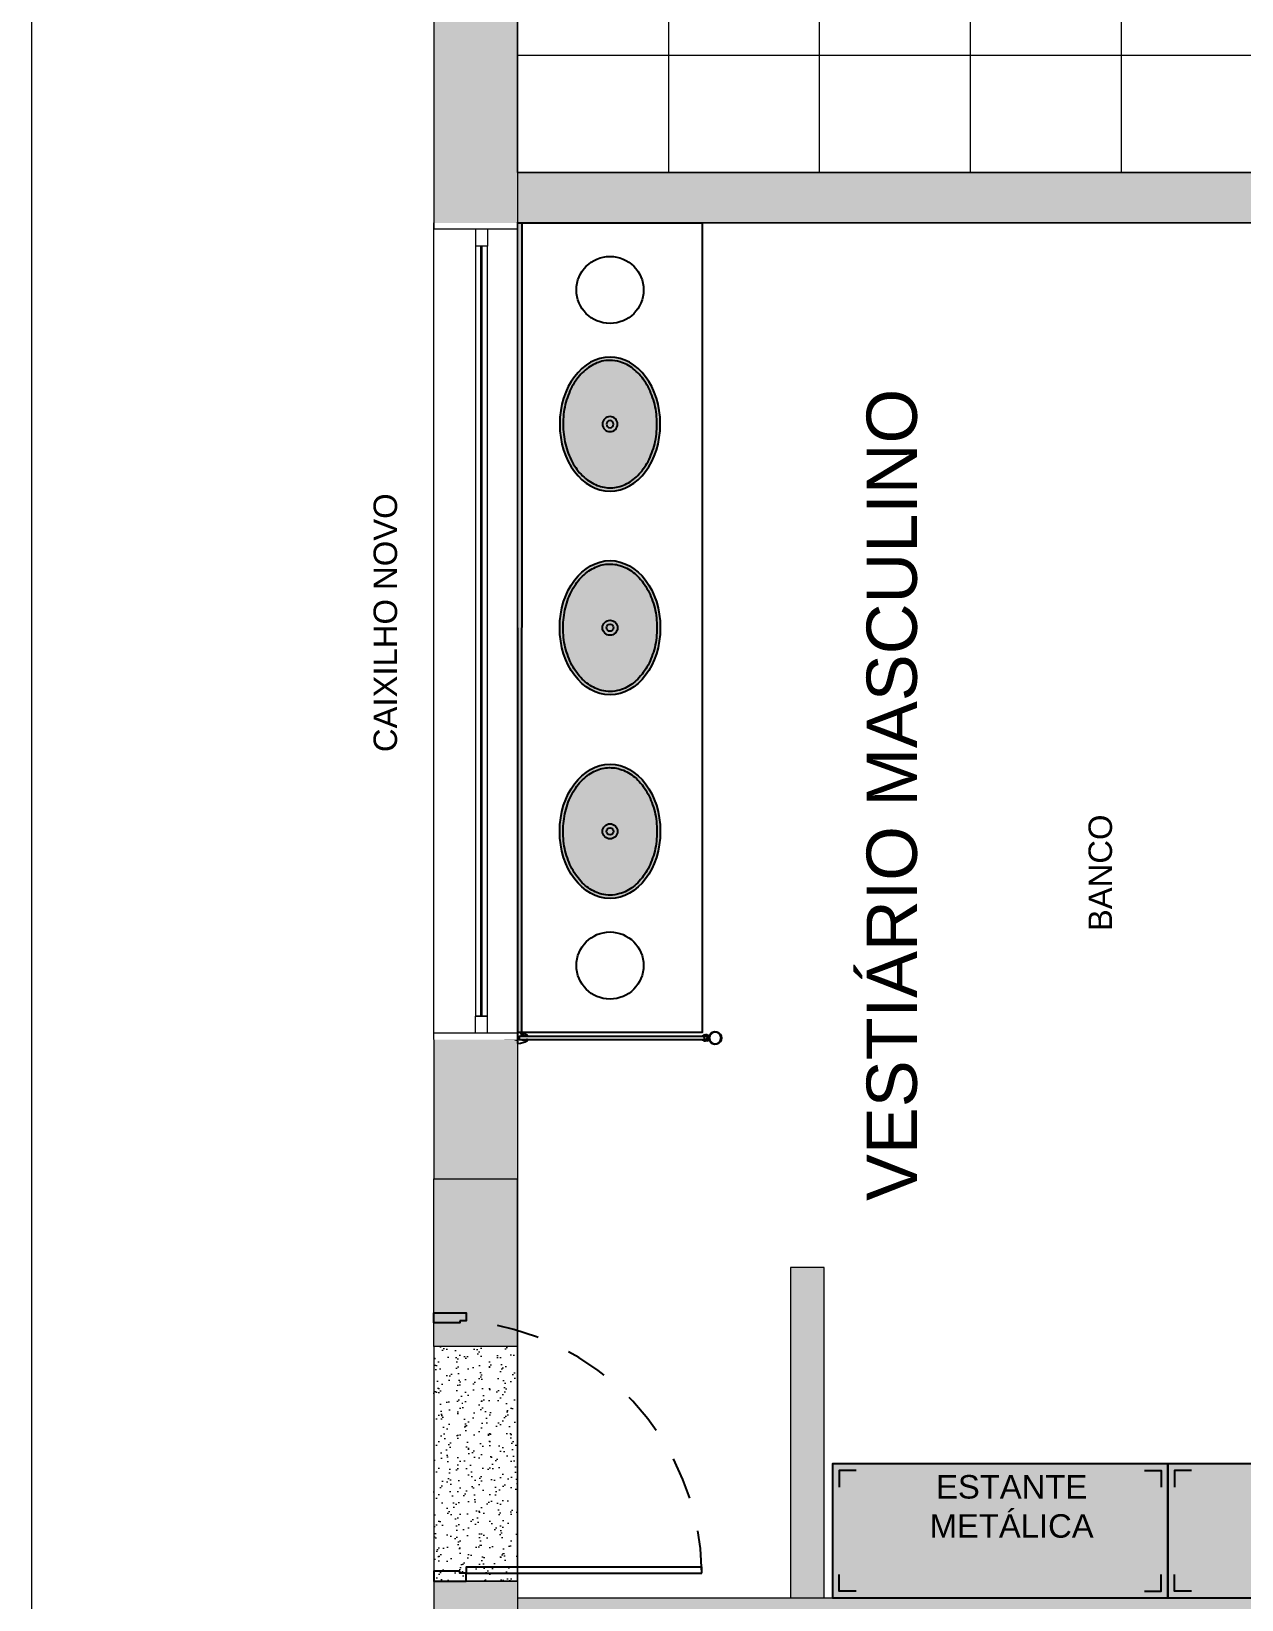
# Model space of a CAD drawing. Header units: metres. Extents: x 512 to 829, y -209 to 245.
# Drawn here: x 805.48 to 809.088, y -97.204 to -92.528 of the extents above; entities that cross this region are included whole.
import ezdxf

# ---------------------------------------------------------------- set-up
doc = ezdxf.new("R2010")
doc.units = ezdxf.units.M
doc.header["$LTSCALE"] = 0.508
doc.set_wipeout_variables(frame=1)
doc.linetypes.add('HIDDEN', pattern=[0.375, 0.25, -0.125])
doc.layers.get('0').update_dxf_attribs({"lineweight": 15})
for name, color, linetype in [('ARQ-ACAB', 1, 'Continuous'), ('ARQ-BANCADA', 2, 'Continuous'), ('ARQ-DIV', 2, 'Continuous'), ('MB-ARQ-MOBILIÁRIO 02', 2, 'Continuous'), ('MB-ARQ-MOBILIÁRIO-EQUIPAMENTO-HATCH', 253, 'Continuous'), ('MB-ARQ-MOBILIÁRIO-TEXTO 1', 1, 'Continuous'), ('MB-ARQ-PORTA-PROJEÇÃO ABERTURA', 1, 'HIDDEN'), ('MB-ARQ-SANITÁRIO-HATCH', 255, 'Continuous'), ('MB-ARQ-SANITÁRIO-LOUÇA EXISTENTE', 21, 'Continuous'), ('MB-ARQ-SANITÁRIO-PORTA', 2, 'Continuous'), ('Piso', 4, 'Continuous')]:
    doc.layers.add(name, color=color, linetype=linetype)
for name, color, linetype, lineweight in [('ARQ-HATCH', 7, 'Continuous', 15), ('Hachura', 251, 'Continuous', 0), ('None', 7, 'Continuous', 5), ('TEXTO', 7, 'Continuous', 15)]:
    doc.layers.add(name, color=color, linetype=linetype, lineweight=lineweight)
doc.styles.add('Arial', font='arial.ttf')
doc.styles.add('MB', font='arial.ttf')

# ---------------------------------------------------------------- blocks, each defined once
blk = doc.blocks.new('PORTA BAN 60CM')
for points in [[(-0.024, 0.7996), (-0.042, 0.7996), (-0.042, 0.096), (-0.024, 0.096)], [(-0.776, 0.078), (-0.77, 0.078), (-0.77, 0), (-0.8, 0), (-0.8, 0.096), (-0.776, 0.096)], [(-0.03, 0.078), (-0.03, 0), (0, 0), (0, 0.096), (-0.024, 0.096), (-0.024, 0.078)]]:
    blk.add_lwpolyline(points, close=True)
at = {"layer": 'MB-ARQ-PORTA-PROJEÇÃO ABERTURA'}
blk.add_arc((-0.0143, 0.0356), 0.7641, 90.7284, 175.466, dxfattribs=at)
blk = doc.blocks.new('estante')
h = blk.add_hatch(color=0)
h.dxf.hatch_style = 1
h.paths.add_polyline_path([(-0.08, 0), (0.92, 0), (0.92, 0.4), (-0.08, 0.4)])
at = {"layer": 'MB-ARQ-MOBILIÁRIO 02'}
blk.add_lwpolyline([(-0.08, 0), (0.92, 0), (0.92, 0.4), (-0.08, 0.4)], close=True, dxfattribs=at)
at = {"layer": 'MB-ARQ-MOBILIÁRIO 02', "color": 250}
for points in [[(-0.01, 0.38), (-0.06, 0.38), (-0.06, 0.33)], [(0.85, 0.38), (0.9, 0.38), (0.9, 0.33)], [(-0.01, 0.02), (-0.06, 0.02), (-0.06, 0.07)], [(0.85, 0.02), (0.9, 0.02), (0.9, 0.07)]]:
    blk.add_lwpolyline(points, dxfattribs=at)
blk = doc.blocks.new('CD-710')
for p, q in [((-0.0193, 0.005), (0.0007, 0.005)), ((-0.0098, 0.007), (-0.0173, 0.007)), ((-0.0093, 0.0065), (-0.0098, 0.007)), ((-0.0088, 0.007), (-0.0093, 0.0065)), ((-0.0006, 0.007), (-0.0088, 0.007)), ((0.0007, -0.005), (-0.0193, -0.005)), ((-0.0173, -0.007), (-0.0098, -0.007)), ((-0.0098, -0.007), (-0.0093, -0.0065)), ((-0.0093, -0.0065), (-0.0088, -0.007)), ((-0.0088, -0.007), (-0.0006, -0.007))]:
    blk.add_line(p, q)
blk.add_circle((0.0191, 0), 0.0175)
for centre, radius, start, end in [((-0.0173, 0.005), 0.002, 90, 180), ((-0.0006, 0.01), 0.003, 270, 333.0306), ((0.0191, 0), 0.0191, 164.7835, 195.2165), ((0.0191, 0), 0.0191, 206.9694, 153.0306), ((-0.0173, -0.005), 0.002, 180, 270), ((-0.0006, -0.01), 0.003, 26.9694, 90)]:
    blk.add_arc(centre, radius, start, end)
blk = doc.blocks.new('fixador alvenaria')
for p, q in [((-0.003, 0), (-0.003, -0.0031)), ((0.003, 0), (0.003, -0.0031)), ((0.003, 0), (0.003, -0.0031)), ((-0.005, -0.0051), (-0.003, -0.0031)), ((-0.005, -0.0051), (-0.005, -0.006)), ((-0.004, -0.0044), (-0.0021, -0.0025)), ((0.004, -0.0044), (-0.004, -0.0044)), ((-0.003, -0.0011), (-0.003, -0.0031)), ((-0.0016, -0.0005), (-0.0021, 0)), ((-0.0021, -0.001), (-0.0016, -0.0005)), ((-0.0016, -0.0015), (-0.0021, -0.001)), ((-0.0021, -0.002), (-0.0016, -0.0015)), ((-0.0016, -0.0025), (-0.0021, -0.002)), ((0.0021, -0.0025), (-0.0021, -0.0025)), ((-0.0005, -0.0048), (-0.0005, -0.0053)), ((0.0004, -0.0047), (-0.0004, -0.0047)), ((0.0005, -0.0048), (0.0005, -0.0053)), ((0.0021, -0.0005), (0.0016, 0)), ((0.0016, -0.001), (0.0021, -0.0005)), ((0.0021, -0.0015), (0.0016, -0.001)), ((0.0016, -0.002), (0.0021, -0.0015)), ((0.0021, -0.0025), (0.0016, -0.002)), ((0.0021, -0.0025), (0.004, -0.0044)), ((0.005, -0.0051), (0.003, -0.0031)), ((0.005, -0.0051), (0.005, -0.006)), ((0.0052, -0.0112), (0.0058, -0.0104)), ((0.0052, -0.0112), (0.0052, -0.0157)), ((0.0052, -0.0157), (0.0058, -0.0164)), ((0.0058, -0.0104), (0.0065, -0.0112)), ((0.0058, -0.0164), (0.0065, -0.0157)), ((0.0065, -0.0112), (0.0072, -0.0104)), ((0.0065, -0.0157), (0.0072, -0.0164)), ((0.0072, -0.0104), (0.0079, -0.0112)), ((0.0072, -0.0164), (0.0079, -0.0157)), ((0.0079, -0.0112), (0.0086, -0.0104)), ((0.0079, -0.0157), (0.0086, -0.0164)), ((0.0086, -0.0104), (0.0093, -0.0112)), ((0.0086, -0.0164), (0.0093, -0.0157)), ((0.0093, -0.0112), (0.01, -0.0104)), ((0.0093, -0.0157), (0.01, -0.0164)), ((0.01, -0.0104), (0.0107, -0.0112)), ((0.01, -0.0164), (0.0107, -0.0157)), ((0.0107, -0.0112), (0.0113, -0.0104)), ((0.0107, -0.0157), (0.0113, -0.0164)), ((0.0109, -0.0153), (0.0109, -0.0116)), ((0.0134, -0.0116), (0.0109, -0.0116)), ((0.0134, -0.0153), (0.0109, -0.0153)), ((0.0113, -0.0104), (0.012, -0.0112)), ((0.0113, -0.0164), (0.012, -0.0157)), ((0.012, -0.0112), (0.0127, -0.0104)), ((0.012, -0.0157), (0.0127, -0.0164)), ((0.0127, -0.0104), (0.0152, -0.0091)), ((0.0127, -0.0104), (0.0134, -0.0112)), ((0.0127, -0.0164), (0.0134, -0.0157)), ((0.0127, -0.0164), (0.0134, -0.0168)), ((0.0134, -0.0116), (0.0134, -0.0112)), ((0.0134, -0.0116), (0.0134, -0.0153)), ((0.0134, -0.0157), (0.0134, -0.0153))]:
    blk.add_line(p, q)
for points in [[(-0.004, 0), (-0.0155, 0, 0.41689), (-0.016, -0.0005, 0.139545), (-0.0074, -0.0295, 0.257225), (-0.0066, -0.03), (-0.0055, -0.03, 0.414214), (-0.005, -0.0295), (-0.005, -0.027, -0.222219), (-0.0051, -0.009), (-0.0051, -0.006), (0.0052, -0.006), (0.0052, -0.009, -0.222219), (0.0051, -0.027), (0.0051, -0.0295, 0.414214), (0.0056, -0.03), (0.0066, -0.03, 0.257225), (0.0074, -0.0295, 0.139545), (0.016, -0.0005, 0.41689), (0.0155, 0), (0.004, 0)], [(-0.0021, 0), (-0.004, 0), (-0.004, 0.005, -0.166225), (-0.003, 0.0081), (-0.0024, 0.0088, 0.428757), (-0.0029, 0.0116), (-0.0049, 0.0056), (-0.0055, 0.0037), (-0.0066, 0.0041), (-0.006, 0.006), (-0.004, 0.012), (-0.004, 0.014, 1), (-0.004, 0.017), (-0.004, 0.02, 1), (-0.004, 0.023), (-0.004, 0.026, 1), (-0.004, 0.029), (-0.004, 0.032, 1), (-0.004, 0.035), (-0.004, 0.036, -0.331679), (-0.0011, 0.0398, -0.501863), (-0.0005, 0.0394), (-0.0005, 0.006), (0.0005, 0.006), (0.0005, 0.0394, -0.501863), (0.0011, 0.0398, -0.331679), (0.004, 0.036), (0.004, 0.035, 1), (0.004, 0.032), (0.004, 0.029, 1), (0.004, 0.026), (0.004, 0.023, 1), (0.004, 0.02), (0.004, 0.017, 1), (0.004, 0.014), (0.004, 0.012), (0.006, 0.006), (0.0066, 0.0041), (0.0055, 0.0037), (0.0049, 0.0056), (0.0029, 0.0116, 0.428757), (0.0024, 0.0088), (0.003, 0.0081, -0.166225), (0.004, 0.005), (0.004, 0), (0.0016, 0)]]:
    blk.add_lwpolyline(points, format="xyb")
for centre, radius, start, end in [((0, 0.0031), 0.0085, 241.9275, 265.904), ((-0.0006, -0.0053), 0.0001, 265.904, 0), ((-0.0006, -0.0053), 0.0001, 265.904, 0), ((-0.0004, -0.0048), 0.0001, 90, 180), ((-0.0004, -0.0048), 0.0001, 90, 180), ((0.0004, -0.0048), 0.0001, 0, 90), ((0.0004, -0.0048), 0.0001, 0, 90), ((0.0006, -0.0053), 0.0001, 180, 274.096), ((0.0006, -0.0053), 0.0001, 180, 274.096), ((0, 0.0031), 0.0085, 274.096, 298.0725)]:
    blk.add_arc(centre, radius, start, end)
blk = doc.blocks.new('CUB01')
at = {"layer": 'MB-ARQ-SANITÁRIO-HATCH'}
h = blk.add_hatch(color=256, dxfattribs=at)
edge = h.paths.add_edge_path()
edge.add_ellipse((0, 0), major_axis=(20, 0), ratio=0.75, start_angle=0, end_angle=360)
for radius in [2.25, 1.06]:
    blk.add_circle((0, 0), radius)
blk.add_ellipse((0, 0), major_axis=(20, 0), ratio=0.75)
blk.add_open_spline([(19, 0), (19, 0.99), (18.86, 1.98), (18.16, 4.34), (17.46, 5.68), (15.53, 8.18), (14.3, 9.32), (11.4, 11.29), (9.73, 12.1), (6.13, 13.33), (4.2, 13.73), (0.26, 14.08), (-1.75, 14.02), (-5.64, 13.45), (-7.52, 12.93), (-10.97, 11.51), (-12.55, 10.6), (-15.23, 8.48), (-16.34, 7.28), (-18, 4.69), (-18.55, 3.32), (-19.08, 0.52), (-19.06, -0.9), (-18.42, -3.69), (-17.81, -5.06), (-16.04, -7.63), (-14.87, -8.82), (-12.09, -10.89), (-10.47, -11.77), (-6.93, -13.11), (-5.02, -13.58), (-1.08, -14.05), (0.94, -14.06), (4.88, -13.61), (6.8, -13.15), (10.35, -11.82), (11.98, -10.95), (14.79, -8.9), (15.96, -7.71), (17.76, -5.16), (18.39, -3.79), (18.91, -1.6), (19, -0.8), (19, 0)], degree=3, knots=[0, 0, 0, 0, 0.217711, 0.217711, 0.526934, 0.526934, 0.836158, 0.836158, 1.145381, 1.145381, 1.454605, 1.454605, 1.763828, 1.763828, 2.073051, 2.073051, 2.382275, 2.382275, 2.691498, 2.691498, 3.000722, 3.000722, 3.309945, 3.309945, 3.620801, 3.620801, 3.931658, 3.931658, 4.242515, 4.242515, 4.553371, 4.553371, 4.864228, 4.864228, 5.175084, 5.175084, 5.485941, 5.485941, 5.796797, 5.796797, 6.107654, 6.107654, 6.283185, 6.283185, 6.283185, 6.283185])

msp = doc.modelspace()

# ---------------------------------------------------------------- hatches: boundary and pattern name
at = {"layer": 'ARQ-HATCH'}
h = msp.add_hatch(color=121, dxfattribs=at)
h.dxf.hatch_style = 1
h.paths.add_polyline_path([(806.9296, -93.0992), (806.9419, -93.0992), (806.9414, -95.5135), (806.9296, -95.5135)])
at = {"layer": 'Hachura', "linetype": 'Continuous', "lineweight": 0}
h = msp.add_hatch(dxfattribs=at)
h.set_pattern_fill('_USER', color=256, scale=0.45, angle=90, double=1, pattern_type=0)
h.set_pattern_definition([(90, (806.9296, -85.8492), (-0.45, 3e-17), []), (180, (806.9296, -85.8492), (-6e-17, -0.45), [])])
h.paths.add_polyline_path([(806.9296, -92.9492), (806.9296, -85.8492), (810.8936, -85.8492), (810.8936, -92.9492)])
h = msp.add_hatch(color=8, dxfattribs=at)
h.dxf.hatch_style = 1
h.paths.add_polyline_path([(806.9296, -92.9492), (806.9296, -93.0992), (810.8936, -93.0992), (810.8936, -92.9492)])
h = msp.add_hatch(color=8, dxfattribs=at)
h.dxf.hatch_style = 1
h.paths.add_polyline_path([(806.9296, -95.9492), (806.6796, -95.9492), (806.6796, -96.4492), (806.9296, -96.4492)])
h = msp.add_hatch(color=8, dxfattribs=at)
h.dxf.hatch_style = 1
h.paths.add_polyline_path([(807.7436, -96.2135), (807.7436, -97.1992), (807.8436, -97.1992), (807.8436, -96.2135)])
at = {"layer": 'Hachura', "linetype": 'Continuous', "lineweight": 0, "true_color": 0x000000}
h = msp.add_hatch(dxfattribs=at)
h.set_pattern_fill('AR-SAND', color=18, scale=0.001, angle=90, double=1)
h.set_pattern_definition([(127.5, (830.88072, 143.303484), (-0.048941324, -0.001600031), [0, -0.038608, 0, -0.04318, 0, -0.041275]), (97.5, (830.88072, 143.303484), (-0.07168251, 0.044952328), [0, -0.020828, 0, -0.034798, 0, -0.013335]), (57.5, (830.88072, 143.27224), (-0.0001437185, 0.079099237), [0, -0.0127, 0, -0.04572, 0, -0.05969]), (47.5, (830.88072, 143.27224), (-0.022292932, 0.076355645), [0, -0.00635, 0, -0.029972, 0, -0.03429])])
h.paths.add_polyline_path([(806.9296, -97.1492), (806.9296, -96.4492), (806.6796, -96.4492), (806.6796, -97.1492)])
at = {"layer": 'Hachura', "linetype": 'Continuous', "lineweight": 0}
h = msp.add_hatch(color=8, dxfattribs=at)
h.dxf.hatch_style = 1
h.paths.add_polyline_path([(810.8936, -97.3492), (810.8936, -97.1992), (806.9296, -97.1992), (806.9296, -97.3492)])

# ---------------------------------------------------------------- linework, layer by layer
at = {"layer": 'ARQ-ACAB'}
msp.add_lwpolyline([(806.9296, -93.0992), (806.9419, -93.0992), (806.9414, -95.5135), (806.9296, -95.5135)], close=True, dxfattribs=at)
at = {"layer": 'ARQ-BANCADA'}
msp.add_lwpolyline([(807.4801, -93.0992), (807.4801, -95.5135), (806.9298, -95.5135), (806.9294, -93.0992), (807.4801, -93.0992)], dxfattribs=at)
for centre in [(807.205, -93.2992), (807.205, -95.3135)]:
    msp.add_circle(centre, 0.1, dxfattribs=at)
at = {"layer": 'ARQ-DIV'}
for p, q in [((806.937, -95.5242), (807.4861, -95.5242)), ((807.4852, -95.5205), (807.4894, -95.521)), ((807.4853, -95.5205), (807.4901, -95.5205)), ((807.486, -95.5235), (807.486, -95.5279)), ((807.486, -95.5235), (807.4901, -95.5235)), ((807.486, -95.5279), (807.486, -95.5245)), ((807.4861, -95.5279), (807.486, -95.5279)), ((807.4861, -95.5225), (807.4861, -95.5235)), ((807.4861, -95.5279), (807.4861, -95.5287)), ((807.4861, -95.5279), (807.4861, -95.5345)), ((807.4893, -95.5212), (807.4893, -95.5223)), ((807.4895, -95.5225), (807.4901, -95.5225)), ((807.4949, -95.5205), (807.4901, -95.5205)), ((807.4954, -95.5225), (807.4901, -95.5225)), ((807.4942, -95.5235), (807.4901, -95.5235)), ((807.4941, -95.5225), (807.4941, -95.5235)), ((807.4941, -95.5225), (807.4941, -95.5235)), ((807.4941, -95.5235), (807.4942, -95.5235)), ((807.4941, -95.5279), (807.4941, -95.5287)), ((807.4941, -95.5345), (807.4941, -95.5279)), ((807.4942, -95.5279), (807.4941, -95.5279)), ((807.4942, -95.5235), (807.4942, -95.5279)), ((807.4942, -95.5235), (807.4942, -95.5245)), ((807.4942, -95.5245), (807.4942, -95.5279)), ((807.4951, -95.5205), (807.4956, -95.521)), ((807.4956, -95.5212), (807.4956, -95.5223)), ((807.4995, -95.5345), (807.4995, -95.5245)), ((806.937, -95.5345), (807.4861, -95.5345)), ((807.4852, -95.5384), (807.4894, -95.5379)), ((807.4853, -95.5385), (807.4901, -95.5385)), ((807.4861, -95.5337), (807.4861, -95.5365)), ((807.4893, -95.5367), (807.4893, -95.5378)), ((807.4895, -95.5365), (807.4901, -95.5365)), ((807.4895, -95.5365), (807.4901, -95.5365)), ((807.4954, -95.5365), (807.4901, -95.5365)), ((807.4954, -95.5365), (807.4901, -95.5365)), ((807.4949, -95.5385), (807.4901, -95.5385)), ((807.4941, -95.5337), (807.4941, -95.5365)), ((807.4941, -95.5345), (807.4941, -95.5365)), ((807.4951, -95.5384), (807.4956, -95.5379)), ((807.4956, -95.5367), (807.4956, -95.5378))]:
    msp.add_line(p, q, dxfattribs=at)
for centre, start, end in [((807.4853, -95.5207), 90, 135), ((807.4853, -95.5207), 90, 135), ((807.4895, -95.5212), 135, 180), ((807.4895, -95.5223), 180, 270), ((807.4949, -95.5207), 45, 90), ((807.4954, -95.5223), 270, 0), ((807.4954, -95.5212), 0, 45), ((807.4853, -95.5383), 225, 270), ((807.4895, -95.5367), 90, 180), ((807.4895, -95.5378), 180, 225), ((807.4949, -95.5383), 270, 315), ((807.4954, -95.5367), 0, 90), ((807.4954, -95.5378), 315, 0)]:
    msp.add_arc(centre, 0.0002, start, end, dxfattribs=at)
at = {"layer": 'Hachura', "color": 8, "linetype": 'Continuous', "lineweight": 0}
for points in [[(806.6796, -90.1442), (806.9296, -90.1442), (806.6796, -95.9492), (806.9296, -95.9492)], [(806.6796, -97.1492), (806.9296, -97.1492), (806.6796, -97.4492), (806.9296, -97.4492)]]:
    msp.add_solid(points, dxfattribs=at)
at = {"layer": 'None', "color": 7, "linetype": 'Continuous', "lineweight": 18}
for p, q in [((805.4796, -73.0266), (805.4796, -105.8992)), ((806.6796, -90.1442), (806.6796, -95.9492)), ((806.9296, -90.1442), (806.9296, -95.9492)), ((806.6796, -96.4492), (806.6796, -95.9492)), ((806.9296, -96.4492), (806.9296, -95.9492)), ((806.9296, -96.4492), (806.6796, -96.4492)), ((806.6796, -97.1492), (806.6796, -97.4492)), ((806.9296, -97.1492), (806.9296, -97.4492)), ((806.9296, -97.1992), (810.8936, -97.1992))]:
    msp.add_line(p, q, dxfattribs=at)
at = {"layer": 'None', "linetype": 'Continuous', "lineweight": 0}
for p, q in [((806.9296, -92.9492), (810.8936, -92.9492)), ((806.9296, -93.0992), (810.8936, -93.0992)), ((806.6796, -95.9492), (806.9296, -95.9492)), ((806.9296, -97.1492), (806.6796, -97.1492))]:
    msp.add_line(p, q, dxfattribs=at)
at = {"layer": 'None', "color": 7, "linetype": 'Continuous', "lineweight": 18}
for points in [[(807.8436, -97.1992), (807.8436, -96.2135), (807.7436, -96.2135), (807.7436, -97.1992)], [(806.9296, -97.1492), (806.9296, -96.4492), (806.6796, -96.4492), (806.6796, -97.1492)]]:
    msp.add_lwpolyline(points, close=True, dxfattribs=at)
at = {"layer": 'Piso', "linetype": 'Continuous', "lineweight": 0}
msp.add_lwpolyline([(806.9296, -92.9492), (806.9296, -85.8492), (810.8936, -85.8492), (810.8936, -92.9492)], close=True, dxfattribs=at)
at = {"layer": 'Piso', "linetype": 'Continuous', "lineweight": 0, "flags": 128}
msp.add_lwpolyline([(806.9296, -97.1992), (810.8936, -97.1992), (810.8936, -93.0992), (806.9296, -93.0992)], close=True, dxfattribs=at)

# ---------------------------------------------------------------- block references
at = {"layer": 'ARQ-DIV', "rotation": 90}
msp.add_blockref('fixador alvenaria', (806.9296, -95.5295), dxfattribs=at)
at = {"layer": 'ARQ-DIV', "xscale": -1, "rotation": 180}
msp.add_blockref('CD-710', (807.4995, -95.5295), dxfattribs=at)
at = {"layer": 'MB-ARQ-MOBILIÁRIO-EQUIPAMENTO-HATCH'}
for p in [(807.9486, -97.1992), (808.9486, -97.1992)]:
    msp.add_blockref('estante', p, dxfattribs=at)
at = {"layer": 'MB-ARQ-SANITÁRIO-LOUÇA EXISTENTE', "yscale": 0.01, "rotation": 270}
for p, xscale in [((807.205, -93.6992), -0.01), ((807.205, -94.3063), 0.01), ((807.205, -94.9135), 0.01)]:
    msp.add_blockref('CUB01', p, dxfattribs=dict(at, xscale=xscale))
at = {"layer": 'MB-ARQ-SANITÁRIO-PORTA', "rotation": 270}
msp.add_blockref('PORTA BAN 60CM', (806.6796, -97.1492), dxfattribs=at)

# ---------------------------------------------------------------- texts
at = {"layer": 'MB-ARQ-MOBILIÁRIO-TEXTO 1', "char_height": 0.07, "width": 0.8, "attachment_point": 2, "rotation": 90, "style": 'MB'}
for s, insert in [('CAIXILHO NOVO', (806.5, -94.2914)), ('BANCO', (808.6318, -95.0371))]:
    msp.add_mtext(s, dxfattribs=dict(at, insert=insert))
at = {"layer": 'MB-ARQ-MOBILIÁRIO-TEXTO 1', "insert": (808.4026, -96.8328), "char_height": 0.07, "width": 0.8, "attachment_point": 2, "style": 'MB'}
msp.add_mtext('ESTANTE METÁLICA', dxfattribs=at)
at = {"layer": 'TEXTO', "lineweight": 0, "insert": (807.97, -94.8047), "char_height": 0.15, "attachment_point": 2, "rotation": 90, "line_spacing_factor": 0.96736, "style": 'Arial'}
msp.add_mtext('VESTIÁRIO MASCULINO', dxfattribs=at)

# ---------------------------------------------------------------- next in the draw order: wipeouts: each hides what was drawn before it
at = {"color": 7, "linetype": 'Continuous', "lineweight": 5}
msp.add_wipeout([(806.9294, -95.5345), (806.9294, -93.0992), (806.6794, -93.0992), (806.6794, -95.5345)], dxfattribs=at).dxf.layer = 'None'

# ---------------------------------------------------------------- next in the draw order: linework, layer by layer
at = {"layer": 'None', "color": 7, "linetype": 'Continuous', "lineweight": 5}
for p, q in [((806.6794, -95.5345), (806.6794, -93.0992)), ((806.6794, -93.0992), (806.6794, -93.1182)), ((806.9294, -95.5345), (806.9294, -93.0992)), ((806.9294, -93.0992), (806.9294, -93.1182)), ((806.9294, -93.1182), (806.6794, -93.1182)), ((806.8044, -93.1182), (806.8044, -93.169)), ((806.8394, -93.1182), (806.8394, -93.169)), ((806.8394, -93.169), (806.8044, -93.169)), ((806.8044, -93.169), (806.8044, -95.4646)), ((806.8394, -93.169), (806.8044, -93.169)), ((806.8394, -95.4646), (806.8394, -93.169)), ((806.8044, -95.4646), (806.8394, -95.4646)), ((806.8044, -95.5154), (806.8044, -95.4646)), ((806.8394, -95.4646), (806.8044, -95.4646)), ((806.8394, -95.5154), (806.8394, -95.4646)), ((806.6794, -95.5345), (806.6794, -95.5154)), ((806.9294, -95.5154), (806.6794, -95.5154)), ((806.9294, -95.5345), (806.9294, -95.5154))]:
    msp.add_line(p, q, dxfattribs=at)
at = {"layer": 'None', "color": 7, "linetype": 'Continuous', "lineweight": 25}
for p, q in [((806.8213, -95.4646), (806.8213, -93.169)), ((806.8225, -95.4646), (806.8225, -93.169))]:
    msp.add_line(p, q, dxfattribs=at)

doc.saveas('drawing.dxf')
